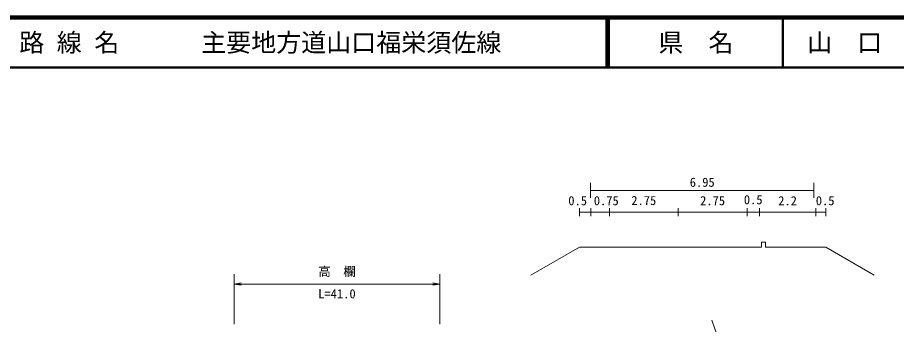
# Model space of a CAD drawing. Units: millimetres, scale not verified. Extents: x 40000 to 680000, y 20000 to 380000.
# Drawn here: x 180043 to 355707, y 318632 to 380000 of the extents above; entities that cross this region are included whole.
import ezdxf
from ezdxf.enums import TextEntityAlignment as Align

# ---------------------------------------------------------------- set-up
doc = ezdxf.new("R2010")
doc.units = ezdxf.units.MM
doc.header["$LTSCALE"] = 1000
for name, color, linetype, lineweight in [('M-TTL', 7, 'Continuous', 13), ('M-TTL-FRAM', 7, 'Continuous', 13), ('M-TTL-LINE', 7, 'Continuous', 50), ('M-TTL-TXT', 7, 'Continuous', 13)]:
    doc.layers.add(name, color=color, linetype=linetype, lineweight=lineweight)
doc.styles.add('ＭＳ ゴシック', font='')
doc.styles.get('ＭＳ ゴシック').set_extended_font_data('MS Gothic')

# ---------------------------------------------------------------- blocks, each defined once
blk = doc.blocks.new('open_arrow')
at = {"color": 0, "linetype": 'Continuous', "lineweight": -2}
blk.add_lwpolyline([(7.5, 1.25), (0, 0), (7.5, -1.25)], dxfattribs=at)

msp = doc.modelspace()

# ---------------------------------------------------------------- linework, layer by layer
at = {"layer": 'M-TTL', "color": 2, "lineweight": 140}
msp.add_line((680000, 380000), (40000, 380000), dxfattribs=at)
at = {"layer": 'M-TTL'}
msp.add_line((318796, 319452), (319803, 316626), dxfattribs=at)
at = {"layer": 'M-TTL-FRAM'}
for p, q in [((294562, 346930), (294562, 343930)), ((339230, 346930), (339230, 343930)), ((294562, 345430), (339230, 345430)), ((292333, 341894), (292333, 340294)), ((292333, 341094), (294645, 341094)), ((294645, 341894), (294645, 340294)), ((294645, 341094), (298349, 341094)), ((298349, 341894), (298349, 340294)), ((298349, 341094), (312085, 341094)), ((312085, 341894), (312085, 340294)), ((312085, 341094), (325853, 341094)), ((325853, 341894), (325853, 340294)), ((328312, 341094), (325853, 341094)), ((328312, 341894), (328312, 340294)), ((328312, 341094), (339589, 341094)), ((339589, 341894), (339589, 340294)), ((339589, 341094), (341565, 341094)), ((341565, 341894), (341565, 340294)), ((292333, 334068), (282665, 328486)), ((292333, 334068), (328725, 334068)), ((328725, 334068), (328725, 335111)), ((328725, 335111), (329531, 335111)), ((329531, 334068), (329531, 335111)), ((329531, 334068), (341565, 334068)), ((341565, 334068), (351232, 328486)), ((223304, 318700), (223304, 328700)), ((264470, 318700), (264470, 328700)), ((264470, 326700), (223304, 326700))]:
    msp.add_line(p, q, dxfattribs=at)
at = {"layer": 'M-TTL-LINE'}
for p, q in [((297750, 380000), (297750, 370000)), ((298250, 380000), (298250, 370000)), ((333000, 380000), (333000, 370000)), ((40000, 370000), (680000, 370000))]:
    msp.add_line(p, q, dxfattribs=at)

# ---------------------------------------------------------------- block references
at = {"layer": 'M-TTL-FRAM', "xscale": 193, "yscale": 193}
msp.add_blockref('open_arrow', (223304, 326700), dxfattribs=at)
at = {"layer": 'M-TTL-FRAM', "xscale": 193, "yscale": 193, "rotation": 180}
msp.add_blockref('open_arrow', (264470, 326700), dxfattribs=at)

# ---------------------------------------------------------------- texts
at = {"layer": 'M-TTL-FRAM', "style": 'ＭＳ ゴシック'}
for s, p in [('6.95', (314396, 345603)), ('2.75', (302717, 341952)), ('0.5', (325208, 342113)), ('0.5', (290126, 341920)), ('0.75', (295218, 341920)), ('2.75', (316469, 341920)), ('2.2', (332076, 341905)), ('0.5', (339589, 341921)), ('高\u3000欄', (240137, 327749)), ('L=41.0', (240137, 323307))]:
    msp.add_text(s, height=1833, dxfattribs=at).set_placement(p, align=Align.BOTTOM_LEFT)
at = {"layer": 'M-TTL-TXT', "style": 'ＭＳ ゴシック'}
for s, p in [('路 線 名', (180380, 375000)), ('主要地方道山口福栄須佐線', (216734, 375000))]:
    msp.add_text(s, height=3666, dxfattribs=at).set_placement(p, align=Align.MIDDLE_LEFT)
for s, p in [('県\u3000名', (315625, 375000)), ('山\u3000口\u3000県', (350375, 375000))]:
    msp.add_text(s, height=3666, dxfattribs=at).set_placement(p, align=Align.MIDDLE_CENTER)

doc.saveas('drawing.dxf')
